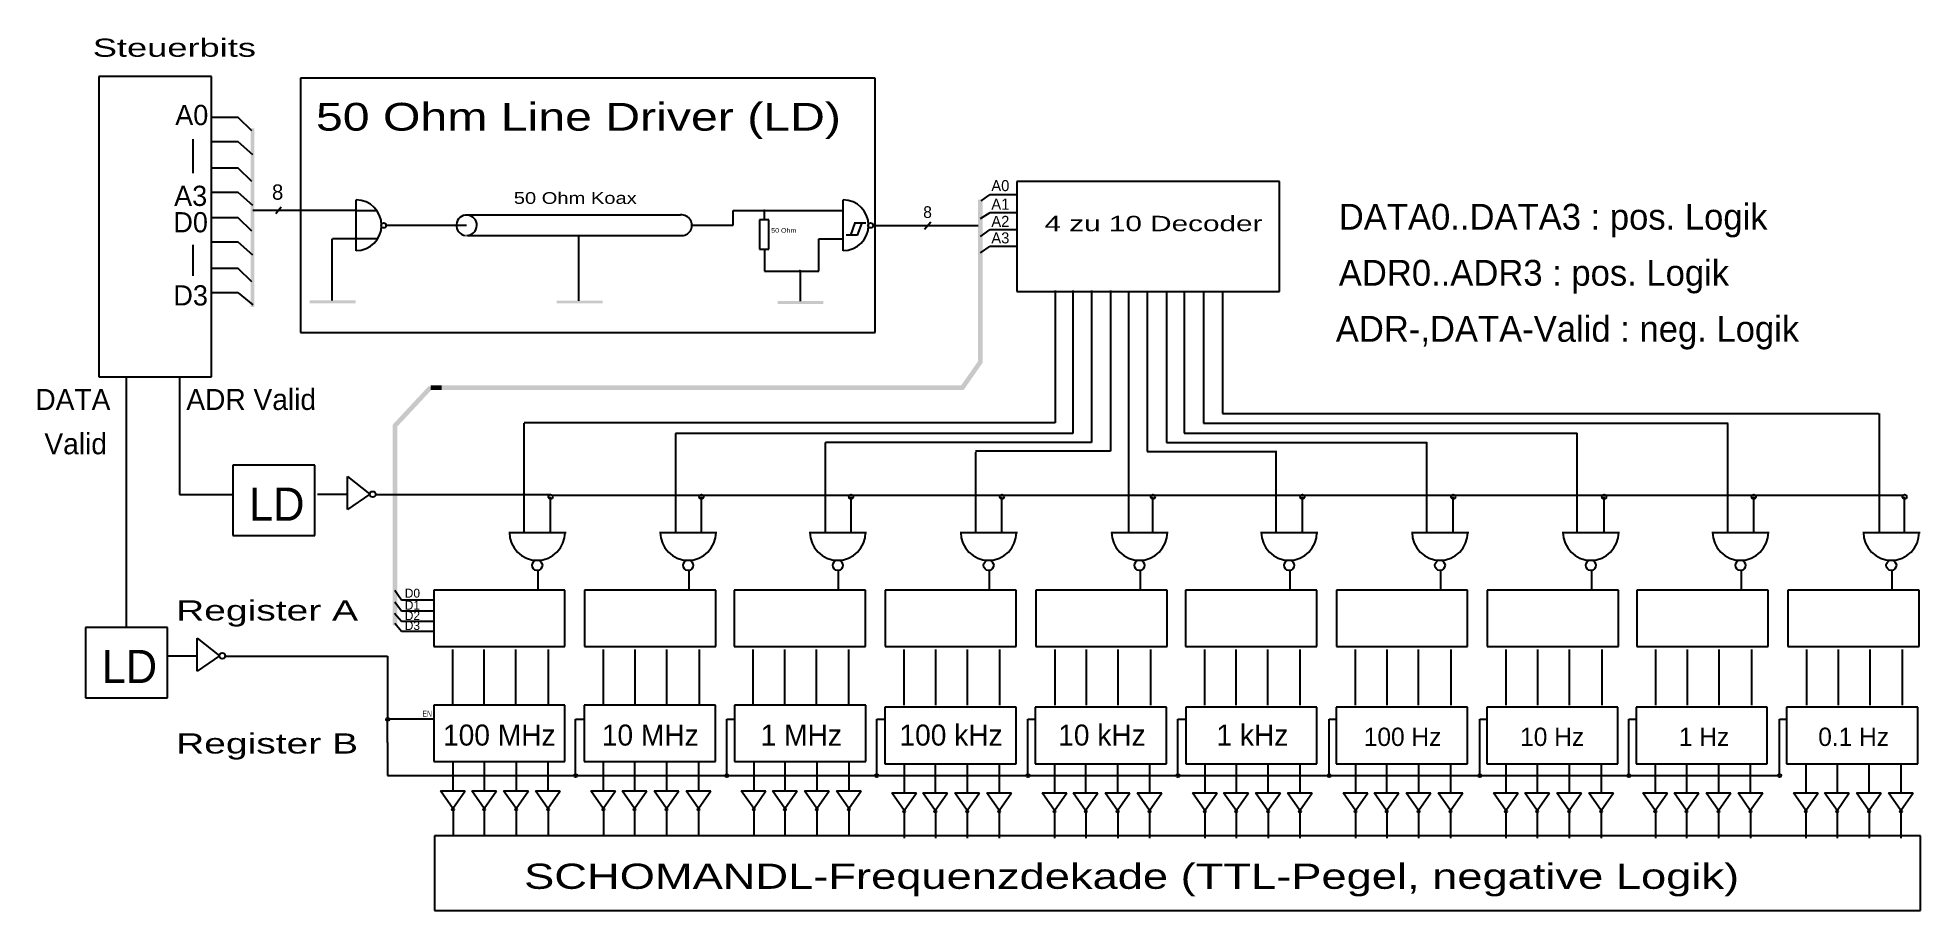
# Model space of a CAD drawing. Extents: x -3 to 17, y 0.2 to 9.5.
import ezdxf
from ezdxf.enums import TextEntityAlignment as Align

# ---------------------------------------------------------------- set-up
doc = ezdxf.new("R2010")
doc.units = 0
doc.layers.get('0').update_dxf_attribs({"linetype": 'CONTINUOUS'})

# ---------------------------------------------------------------- blocks, each defined once
blk = doc.blocks.new('RECTANG')
at = {"color": 0}
for p, q in [((1, 1), (0, 1)), ((0, 1), (0, 0)), ((1, 0), (1, 1)), ((0, 0), (1, 0))]:
    blk.add_line(p, q, dxfattribs=at)

msp = doc.modelspace()

# ---------------------------------------------------------------- linework, layer by layer
at = {"color": 0}
for p, q in [((-0.885, 8.667), (-1.164, 8.667)), ((-0.737, 8.526), (-0.885, 8.667)), ((-1.367, 8.437), (-1.367, 8.073)), ((-0.885, 8.408), (-1.164, 8.408)), ((-0.729, 8.268), (-0.885, 8.408)), ((-0.885, 8.127), (-1.164, 8.127)), ((-0.737, 7.986), (-0.885, 8.127)), ((-0.885, 7.869), (-1.164, 7.869)), ((-0.729, 7.728), (-0.885, 7.869)), ((7.024, 7.781), (7.122, 7.847)), ((7.122, 7.847), (7.409, 7.847)), ((-0.729, 7.681), (-0.45, 7.681)), ((-0.484, 7.644), (-0.425, 7.717)), ((0.372, 7.677), (-0.458, 7.677)), ((0.372, 7.247), (0.372, 7.789)), ((0.373, 7.677), (0.588, 7.677)), ((1.556, 7.629), (3.826, 7.629)), ((4.387, 7.519), (4.387, 7.677)), ((4.387, 7.677), (4.719, 7.677)), ((4.717, 7.678), (5.557, 7.678)), ((4.718, 7.578), (4.718, 7.676)), ((5.557, 7.247), (5.557, 7.789)), ((7.019, 7.59), (7.122, 7.656)), ((7.122, 7.656), (7.409, 7.656)), ((-0.885, 7.599), (-1.164, 7.599)), ((-0.737, 7.458), (-0.885, 7.599)), ((0.681, 7.519), (1.548, 7.519)), ((3.945, 7.519), (4.387, 7.519)), ((5.681, 7.546), (5.634, 7.414)), ((5.675, 7.546), (5.799, 7.546)), ((5.711, 7.414), (5.758, 7.546)), ((5.876, 7.517), (6.994, 7.517)), ((6.491, 7.553), (6.424, 7.473)), ((7.019, 7.4), (7.122, 7.473)), ((7.122, 7.473), (7.409, 7.473)), ((-1.367, 7.311), (-1.367, 6.98)), ((-0.885, 7.34), (-1.164, 7.34)), ((-0.729, 7.199), (-0.885, 7.34)), ((0.116, 6.717), (0.116, 7.376)), ((0.372, 7.375), (0.119, 7.375)), ((0.373, 7.377), (0.6, 7.377)), ((1.556, 7.41), (3.826, 7.41)), ((2.743, 6.715), (2.743, 7.41)), ((4.718, 7.266), (4.718, 7.03)), ((5.299, 7.03), (5.299, 7.376)), ((5.299, 7.376), (5.556, 7.376)), ((5.711, 7.414), (5.588, 7.414)), ((7.019, 7.224), (7.122, 7.297)), ((7.122, 7.297), (7.409, 7.297)), ((-0.885, 7.059), (-1.164, 7.059)), ((-0.737, 6.918), (-0.885, 7.059)), ((4.718, 7.03), (5.299, 7.03)), ((5.098, 7.029), (5.098, 6.711)), ((7.815, 6.823), (7.815, 5.416)), ((8.001, 6.823), (8.001, 5.302)), ((8.201, 6.823), (8.201, 5.207)), ((8.401, 6.823), (8.401, 5.112)), ((8.599, 4.246), (8.599, 6.817)), ((-0.885, 6.8), (-1.164, 6.8)), ((-0.885, 6.8), (-0.729, 6.671)), ((8.794, 6.806), (8.794, 5.109)), ((8.999, 6.806), (8.999, 5.207)), ((9.188, 6.805), (9.188, 5.305)), ((9.394, 6.814), (9.394, 5.41)), ((9.594, 6.814), (9.594, 5.514)), ((-2.075, 5.897), (-2.075, 3.244)), ((-1.51, 5.901), (-1.51, 4.653)), ((2.156, 5.413), (2.156, 4.243)), ((7.815, 5.416), (2.161, 5.416)), ((9.594, 5.514), (16.58, 5.514)), ((16.585, 5.514), (16.585, 4.249)), ((3.77, 5.302), (3.77, 4.246)), ((8.001, 5.302), (3.771, 5.302)), ((9.188, 5.305), (13.369, 5.305)), ((9.394, 5.41), (14.979, 5.41)), ((13.369, 4.252), (13.369, 5.305)), ((14.971, 5.409), (14.971, 4.249)), ((8.201, 5.207), (5.367, 5.207)), ((5.367, 4.247), (5.367, 5.206)), ((8.401, 5.112), (6.964, 5.112)), ((6.969, 4.248), (6.969, 5.101)), ((8.794, 5.109), (10.172, 5.109)), ((8.999, 5.207), (11.769, 5.207)), ((10.168, 4.248), (10.168, 5.101)), ((11.769, 4.245), (11.769, 5.208)), ((0.281, 4.842), (0.518, 4.654)), ((0.281, 4.491), (0.281, 4.842)), ((-1.51, 4.653), (-0.942, 4.653)), ((-0.04, 4.654), (0.281, 4.654)), ((0.518, 4.654), (0.281, 4.491)), ((0.586, 4.653), (2.442, 4.653)), ((2.442, 4.248), (2.442, 4.627)), ((2.456, 4.644), (16.851, 4.644)), ((4.048, 4.248), (4.048, 4.627)), ((5.641, 4.248), (5.641, 4.627)), ((7.247, 4.248), (7.247, 4.627)), ((8.854, 4.248), (8.854, 4.627)), ((10.446, 4.248), (10.446, 4.627)), ((12.052, 4.248), (12.052, 4.627)), ((13.658, 4.248), (13.658, 4.627)), ((15.251, 4.248), (15.251, 4.627)), ((16.857, 4.248), (16.857, 4.627)), ((1.996, 4.247), (2.606, 4.247)), ((3.602, 4.247), (4.212, 4.247)), ((5.195, 4.247), (5.805, 4.247)), ((6.801, 4.247), (7.411, 4.247)), ((8.408, 4.247), (9.017, 4.247)), ((10.001, 4.247), (10.61, 4.247)), ((11.606, 4.247), (12.216, 4.247)), ((13.212, 4.247), (13.822, 4.247)), ((14.805, 4.247), (15.415, 4.247)), ((16.411, 4.247), (17.021, 4.247)), ((2.306, 3.842), (2.306, 3.635)), ((3.912, 3.842), (3.912, 3.635)), ((5.505, 3.842), (5.505, 3.635)), ((7.111, 3.842), (7.111, 3.635)), ((8.718, 3.842), (8.718, 3.635)), ((10.311, 3.842), (10.311, 3.635)), ((11.916, 3.842), (11.916, 3.635)), ((13.522, 3.842), (13.522, 3.635)), ((15.115, 3.842), (15.115, 3.635)), ((16.721, 3.842), (16.721, 3.635)), ((0.784, 3.631), (0.854, 3.531)), ((0.784, 3.509), (0.854, 3.414)), ((0.854, 3.531), (1.197, 3.531)), ((0.854, 3.414), (1.197, 3.414)), ((0.78, 3.386), (0.854, 3.303)), ((0.784, 3.28), (0.854, 3.197)), ((0.854, 3.303), (1.197, 3.303)), ((-1.321, 2.77), (-1.321, 3.121)), ((-1.321, 3.121), (-1.084, 2.933)), ((0.854, 3.197), (1.197, 3.197)), ((-1.642, 2.933), (-1.321, 2.933)), ((-1.084, 2.933), (-1.321, 2.77)), ((-1.026, 2.93), (0.704, 2.93)), ((0.704, 2.93), (0.704, 2.255)), ((1.397, 3), (1.397, 2.406)), ((1.733, 3), (1.733, 2.406)), ((2.07, 3), (2.07, 2.406)), ((2.416, 3), (2.416, 2.406)), ((3.003, 3), (3.003, 2.406)), ((3.34, 3), (3.34, 2.406)), ((3.676, 3), (3.676, 2.406)), ((4.022, 3), (4.022, 2.406)), ((4.596, 3), (4.596, 2.406)), ((4.932, 3), (4.932, 2.406)), ((5.269, 3), (5.269, 2.406)), ((5.615, 3), (5.615, 2.406)), ((6.202, 3), (6.202, 2.406)), ((6.539, 3), (6.539, 2.406)), ((6.875, 3), (6.875, 2.406)), ((7.221, 3), (7.221, 2.406)), ((7.809, 3), (7.809, 2.406)), ((8.145, 3), (8.145, 2.406)), ((8.481, 3), (8.481, 2.406)), ((8.827, 3), (8.827, 2.406)), ((9.402, 3), (9.402, 2.406)), ((9.738, 3), (9.738, 2.406)), ((10.074, 3), (10.074, 2.406)), ((10.42, 3), (10.42, 2.406)), ((11.007, 3), (11.007, 2.406)), ((11.343, 3), (11.343, 2.406)), ((11.679, 3), (11.679, 2.406)), ((12.026, 3), (12.026, 2.406)), ((12.613, 3), (12.613, 2.406)), ((12.949, 3), (12.949, 2.406)), ((13.286, 3), (13.286, 2.406)), ((13.632, 3), (13.632, 2.406)), ((14.206, 3), (14.206, 2.406)), ((14.542, 3), (14.542, 2.406)), ((14.879, 3), (14.879, 2.406)), ((15.225, 3), (15.225, 2.406)), ((15.812, 3), (15.812, 2.406)), ((16.149, 3), (16.149, 2.406)), ((16.485, 3), (16.485, 2.406)), ((16.831, 3), (16.831, 2.406)), ((0.707, 2.01), (0.707, 2.261)), ((0.707, 2.261), (1.198, 2.261)), ((2.708, 1.657), (2.708, 2.259)), ((2.708, 2.259), (2.798, 2.259)), ((4.318, 1.657), (4.318, 2.259)), ((4.318, 2.259), (4.4, 2.259)), ((5.914, 1.657), (5.914, 2.259)), ((5.914, 2.259), (5.997, 2.259)), ((7.524, 1.657), (7.524, 2.259)), ((7.524, 2.259), (7.607, 2.259)), ((9.121, 1.657), (9.121, 2.259)), ((9.121, 2.259), (9.203, 2.259)), ((10.731, 1.657), (10.731, 2.259)), ((10.731, 2.259), (10.813, 2.259)), ((12.335, 1.657), (12.335, 2.259)), ((12.335, 2.259), (12.418, 2.259)), ((13.921, 1.657), (13.921, 2.259)), ((13.921, 2.259), (14.004, 2.259)), ((15.526, 1.657), (15.526, 2.259)), ((15.526, 2.259), (15.609, 2.259)), ((0.707, 2.01), (0.707, 1.659)), ((1.402, 1.806), (1.402, 1.495)), ((1.734, 1.806), (1.734, 1.495)), ((2.074, 1.806), (2.074, 1.495)), ((2.414, 1.806), (2.414, 1.495)), ((3.003, 1.806), (3.003, 1.495)), ((3.335, 1.806), (3.335, 1.495)), ((3.675, 1.806), (3.675, 1.495)), ((4.015, 1.806), (4.015, 1.495)), ((4.604, 1.806), (4.604, 1.495)), ((4.936, 1.806), (4.936, 1.495)), ((5.276, 1.806), (5.276, 1.495)), ((5.616, 1.806), (5.616, 1.495)), ((0.707, 1.657), (2.708, 1.657)), ((2.317, 1.657), (4.318, 1.657)), ((3.913, 1.657), (5.914, 1.657)), ((5.523, 1.657), (7.524, 1.657)), ((6.205, 1.784), (6.205, 1.473)), ((6.537, 1.784), (6.537, 1.473)), ((6.877, 1.784), (6.877, 1.473)), ((7.119, 1.657), (9.121, 1.657)), ((7.217, 1.784), (7.217, 1.473)), ((7.806, 1.784), (7.806, 1.473)), ((8.138, 1.784), (8.138, 1.473)), ((8.478, 1.784), (8.478, 1.473)), ((8.729, 1.657), (10.731, 1.657)), ((8.818, 1.784), (8.818, 1.473)), ((9.407, 1.784), (9.407, 1.473)), ((9.739, 1.784), (9.739, 1.473)), ((10.079, 1.784), (10.079, 1.473)), ((10.334, 1.657), (12.335, 1.657)), ((10.419, 1.784), (10.419, 1.473)), ((11.01, 1.784), (11.01, 1.473)), ((11.342, 1.784), (11.342, 1.473)), ((11.682, 1.784), (11.682, 1.473)), ((11.92, 1.657), (13.921, 1.657)), ((12.022, 1.784), (12.022, 1.473)), ((12.612, 1.784), (12.612, 1.473)), ((12.944, 1.784), (12.944, 1.473)), ((13.285, 1.784), (13.285, 1.473)), ((13.525, 1.657), (15.526, 1.657)), ((13.625, 1.784), (13.625, 1.473)), ((14.202, 1.784), (14.202, 1.473)), ((14.534, 1.784), (14.534, 1.473)), ((14.874, 1.784), (14.874, 1.473)), ((15.214, 1.784), (15.214, 1.473)), ((15.805, 1.784), (15.805, 1.473)), ((16.137, 1.784), (16.137, 1.473)), ((16.477, 1.784), (16.477, 1.473)), ((16.817, 1.784), (16.817, 1.473)), ((1.402, 1.307), (1.27, 1.495)), ((1.27, 1.495), (1.533, 1.495)), ((1.402, 1.307), (1.533, 1.495)), ((1.602, 1.495), (1.865, 1.495)), ((1.734, 1.307), (1.602, 1.495)), ((1.734, 1.307), (1.865, 1.495)), ((1.942, 1.495), (2.205, 1.495)), ((2.074, 1.307), (1.942, 1.495)), ((2.074, 1.307), (2.205, 1.495)), ((2.414, 1.307), (2.283, 1.495)), ((2.283, 1.495), (2.545, 1.495)), ((2.414, 1.307), (2.545, 1.495)), ((2.871, 1.495), (3.134, 1.495)), ((3.003, 1.307), (2.871, 1.495)), ((3.003, 1.307), (3.134, 1.495)), ((3.335, 1.307), (3.203, 1.495)), ((3.203, 1.495), (3.466, 1.495)), ((3.335, 1.307), (3.466, 1.495)), ((3.675, 1.307), (3.544, 1.495)), ((3.544, 1.495), (3.806, 1.495)), ((3.675, 1.307), (3.806, 1.495)), ((3.884, 1.495), (4.147, 1.495)), ((4.015, 1.307), (3.884, 1.495)), ((4.015, 1.307), (4.147, 1.495)), ((4.604, 1.307), (4.472, 1.495)), ((4.472, 1.495), (4.735, 1.495)), ((4.604, 1.307), (4.735, 1.495)), ((4.804, 1.495), (5.067, 1.495)), ((4.936, 1.307), (4.804, 1.495)), ((4.936, 1.307), (5.067, 1.495)), ((5.145, 1.495), (5.407, 1.495)), ((5.276, 1.307), (5.145, 1.495)), ((5.276, 1.307), (5.407, 1.495)), ((5.616, 1.307), (5.485, 1.495)), ((5.485, 1.495), (5.748, 1.495)), ((5.616, 1.307), (5.748, 1.495)), ((6.073, 1.473), (6.336, 1.473)), ((6.205, 1.285), (6.073, 1.473)), ((6.205, 1.285), (6.336, 1.473)), ((6.537, 1.285), (6.405, 1.473)), ((6.405, 1.473), (6.668, 1.473)), ((6.537, 1.285), (6.668, 1.473)), ((6.877, 1.285), (6.746, 1.473)), ((6.746, 1.473), (7.008, 1.473)), ((6.877, 1.285), (7.008, 1.473)), ((7.086, 1.473), (7.349, 1.473)), ((7.217, 1.285), (7.086, 1.473)), ((7.217, 1.285), (7.349, 1.473)), ((7.806, 1.285), (7.674, 1.473)), ((7.674, 1.473), (7.937, 1.473)), ((7.806, 1.285), (7.937, 1.473)), ((8.006, 1.473), (8.269, 1.473)), ((8.138, 1.285), (8.006, 1.473)), ((8.138, 1.285), (8.269, 1.473)), ((8.347, 1.473), (8.609, 1.473)), ((8.478, 1.285), (8.347, 1.473)), ((8.478, 1.285), (8.609, 1.473)), ((8.818, 1.285), (8.687, 1.473)), ((8.687, 1.473), (8.95, 1.473)), ((8.818, 1.285), (8.95, 1.473)), ((9.275, 1.473), (9.538, 1.473)), ((9.407, 1.285), (9.275, 1.473)), ((9.407, 1.285), (9.538, 1.473)), ((9.739, 1.285), (9.607, 1.473)), ((9.607, 1.473), (9.87, 1.473)), ((9.739, 1.285), (9.87, 1.473)), ((10.079, 1.285), (9.948, 1.473)), ((9.948, 1.473), (10.211, 1.473)), ((10.079, 1.285), (10.211, 1.473)), ((10.288, 1.473), (10.551, 1.473)), ((10.419, 1.285), (10.288, 1.473)), ((10.419, 1.285), (10.551, 1.473)), ((11.01, 1.285), (10.878, 1.473)), ((10.878, 1.473), (11.141, 1.473)), ((11.01, 1.285), (11.141, 1.473)), ((11.21, 1.473), (11.473, 1.473)), ((11.342, 1.285), (11.21, 1.473)), ((11.342, 1.285), (11.473, 1.473)), ((11.551, 1.473), (11.813, 1.473)), ((11.682, 1.285), (11.551, 1.473)), ((11.682, 1.285), (11.813, 1.473)), ((12.022, 1.285), (11.891, 1.473)), ((11.891, 1.473), (12.154, 1.473)), ((12.022, 1.285), (12.154, 1.473)), ((12.481, 1.473), (12.744, 1.473)), ((12.612, 1.285), (12.481, 1.473)), ((12.612, 1.285), (12.744, 1.473)), ((12.944, 1.285), (12.813, 1.473)), ((12.813, 1.473), (13.076, 1.473)), ((12.944, 1.285), (13.076, 1.473)), ((13.285, 1.285), (13.153, 1.473)), ((13.153, 1.473), (13.416, 1.473)), ((13.285, 1.285), (13.416, 1.473)), ((13.494, 1.473), (13.756, 1.473)), ((13.625, 1.285), (13.494, 1.473)), ((13.625, 1.285), (13.756, 1.473)), ((14.202, 1.285), (14.07, 1.473)), ((14.07, 1.473), (14.333, 1.473)), ((14.202, 1.285), (14.333, 1.473)), ((14.402, 1.473), (14.665, 1.473)), ((14.534, 1.285), (14.402, 1.473)), ((14.534, 1.285), (14.665, 1.473)), ((14.743, 1.473), (15.006, 1.473)), ((14.874, 1.285), (14.743, 1.473)), ((14.874, 1.285), (15.006, 1.473)), ((15.214, 1.285), (15.083, 1.473)), ((15.083, 1.473), (15.346, 1.473)), ((15.214, 1.285), (15.346, 1.473)), ((15.673, 1.473), (15.936, 1.473)), ((15.805, 1.285), (15.673, 1.473)), ((15.805, 1.285), (15.936, 1.473)), ((16.137, 1.285), (16.005, 1.473)), ((16.005, 1.473), (16.268, 1.473)), ((16.137, 1.285), (16.268, 1.473)), ((16.477, 1.285), (16.346, 1.473)), ((16.346, 1.473), (16.608, 1.473)), ((16.477, 1.285), (16.608, 1.473)), ((16.686, 1.473), (16.949, 1.473)), ((16.817, 1.285), (16.686, 1.473)), ((16.817, 1.285), (16.949, 1.473)), ((1.403, 1.307), (1.403, 1.013)), ((1.735, 1.307), (1.735, 1.013)), ((2.075, 1.307), (2.075, 1.013)), ((2.415, 1.307), (2.415, 1.013)), ((3.004, 1.307), (3.004, 1.013)), ((3.336, 1.307), (3.336, 1.013)), ((3.676, 1.307), (3.676, 1.013)), ((4.016, 1.307), (4.016, 1.013)), ((4.605, 1.307), (4.605, 1.013)), ((4.937, 1.307), (4.937, 1.013)), ((5.277, 1.307), (5.277, 1.013)), ((5.617, 1.307), (5.617, 1.013)), ((6.206, 1.285), (6.206, 0.991)), ((6.538, 1.285), (6.538, 0.991)), ((6.878, 1.285), (6.878, 0.991)), ((7.218, 1.285), (7.218, 0.991)), ((7.807, 1.285), (7.807, 0.991)), ((8.139, 1.285), (8.139, 0.991)), ((8.479, 1.285), (8.479, 0.991)), ((8.819, 1.285), (8.819, 0.991)), ((9.408, 1.285), (9.408, 0.991)), ((9.74, 1.285), (9.74, 0.991)), ((10.08, 1.285), (10.08, 0.991)), ((10.42, 1.285), (10.42, 0.991)), ((11.011, 1.285), (11.011, 0.991)), ((11.343, 1.285), (11.343, 0.991)), ((11.683, 1.285), (11.683, 0.991)), ((12.023, 1.285), (12.023, 0.991)), ((12.613, 1.285), (12.613, 0.991)), ((12.945, 1.285), (12.945, 0.991)), ((13.286, 1.285), (13.286, 0.991)), ((13.626, 1.285), (13.626, 0.991)), ((14.203, 1.285), (14.203, 0.991)), ((14.535, 1.285), (14.535, 0.991)), ((14.875, 1.285), (14.875, 0.991)), ((15.215, 1.285), (15.215, 0.991)), ((15.806, 1.285), (15.806, 0.991)), ((16.138, 1.285), (16.138, 0.991)), ((16.478, 1.285), (16.478, 0.991)), ((16.818, 1.285), (16.818, 0.991))]:
    msp.add_line(p, q, dxfattribs=at)
for centre, radius in [((4.718, 7.677), 0.00201), ((0.665, 7.518), 0.0266), ((5.849, 7.518), 0.0266), ((5.097, 7.03), 0.00704), ((0.548, 4.654), 0.0307), ((2.442, 4.627), 0.0232), ((4.048, 4.627), 0.0232), ((5.641, 4.627), 0.0232), ((7.247, 4.627), 0.0232), ((8.854, 4.627), 0.0232), ((10.446, 4.627), 0.0232), ((12.052, 4.627), 0.0232), ((13.658, 4.627), 0.0232), ((15.251, 4.627), 0.0232), ((16.857, 4.627), 0.0232), ((2.3, 3.897), 0.0541), ((3.906, 3.897), 0.0541), ((5.499, 3.897), 0.0541), ((7.105, 3.897), 0.0541), ((8.711, 3.897), 0.0541), ((10.304, 3.897), 0.0541), ((11.91, 3.897), 0.0541), ((13.516, 3.897), 0.0541), ((15.109, 3.897), 0.0541), ((16.715, 3.897), 0.0541), ((-1.053, 2.933), 0.0307), ((0.707, 2.256), 0.0165), ((2.708, 1.657), 0.0165), ((4.318, 1.657), 0.0165), ((5.914, 1.657), 0.0165), ((7.524, 1.657), 0.0165), ((9.121, 1.657), 0.0165), ((10.731, 1.657), 0.0165), ((12.335, 1.657), 0.0165), ((13.921, 1.657), 0.0165), ((15.526, 1.657), 0.0165), ((1.403, 1.297), 0.0109), ((1.735, 1.297), 0.0109), ((2.075, 1.297), 0.0109), ((2.415, 1.297), 0.0109), ((3.004, 1.297), 0.0109), ((3.336, 1.297), 0.0109), ((3.676, 1.297), 0.0109), ((4.016, 1.297), 0.0109), ((4.605, 1.297), 0.0109), ((4.937, 1.297), 0.0109), ((5.277, 1.297), 0.0109), ((5.617, 1.297), 0.0109), ((6.206, 1.274), 0.0109), ((6.538, 1.274), 0.0109), ((6.878, 1.274), 0.0109), ((7.218, 1.274), 0.0109), ((7.807, 1.274), 0.0109), ((8.139, 1.274), 0.0109), ((8.479, 1.274), 0.0109), ((8.819, 1.274), 0.0109), ((9.408, 1.274), 0.0109), ((9.74, 1.274), 0.0109), ((10.08, 1.274), 0.0109), ((10.42, 1.274), 0.0109), ((11.011, 1.274), 0.0109), ((11.343, 1.274), 0.0109), ((11.683, 1.274), 0.0109), ((12.023, 1.274), 0.0109), ((12.613, 1.274), 0.0109), ((12.945, 1.274), 0.0109), ((13.286, 1.274), 0.0109), ((13.626, 1.274), 0.0109), ((14.203, 1.274), 0.0109), ((14.535, 1.274), 0.0109), ((14.875, 1.274), 0.0109), ((15.215, 1.274), 0.0109), ((15.806, 1.274), 0.0109), ((16.138, 1.274), 0.0109), ((16.478, 1.274), 0.0109), ((16.818, 1.274), 0.0109)]:
    msp.add_circle(centre, radius, dxfattribs=at)
for centre, radius, start, end in [((0.372, 7.519), 0.27, 270, 90), ((1.548, 7.519), 0.109, 270, 263.209), ((3.836, 7.519), 0.11, 265.1437, 94.8563), ((5.557, 7.519), 0.27, 270, 90), ((2.3, 4.248), 0.297, 180, 0), ((3.906, 4.248), 0.297, 180, 0), ((5.499, 4.248), 0.297, 180, 0), ((7.105, 4.248), 0.297, 180, 0), ((8.711, 4.248), 0.297, 180, 0), ((10.304, 4.248), 0.297, 180, 0), ((11.91, 4.248), 0.297, 180, 0), ((13.516, 4.248), 0.297, 180, 0), ((15.109, 4.248), 0.297, 180, 0), ((16.715, 4.248), 0.297, 180, 0)]:
    msp.add_arc(centre, radius, start, end, dxfattribs=at)
for points in [[(-0.711, 8.552), (-0.751, 8.552), (-0.711, 6.65), (-0.751, 6.65)], [(6.993, 7.217), (7.043, 7.217), (6.993, 7.792), (7.043, 7.792)], [(7.042, 7.218), (6.992, 7.218), (7.042, 6.055), (6.992, 6.07)], [(-0.122, 6.718), (-0.122, 6.688), (0.367, 6.718), (0.367, 6.688)], [(2.508, 6.716), (2.508, 6.686), (2.997, 6.716), (2.997, 6.686)], [(4.858, 6.711), (4.858, 6.681), (5.347, 6.711), (5.347, 6.681)], [(7.042, 6.055), (6.992, 6.07), (6.839, 5.764), (6.813, 5.814)], [(1.282, 5.764), (1.282, 5.814), (1.166, 5.764), (1.166, 5.814)], [(6.839, 5.764), (6.813, 5.814), (1.282, 5.764), (1.282, 5.814)], [(1.184, 5.776), (1.147, 5.81), (0.809, 5.374), (0.759, 5.393)], [(0.809, 5.374), (0.759, 5.393), (0.809, 3.258), (0.759, 3.258)]]:
    msp.add_trace(points, dxfattribs=at)

# ---------------------------------------------------------------- block references
for p, xscale, yscale, zscale in [((-2.366, 5.904), 1.197530314012027, 3.200704225352113, 1.197530314012027), ((-0.222, 6.378), 6.1199256939933, 2.707953305473509, 6.1199256939933), ((7.407, 6.813), 2.794237399361397, 1.172535211267605, 2.794237399361397), ((4.665, 7.266), 0.10089177862129, 0.3114160148464826, 0.10089177862129), ((-0.942, 4.216), 0.8733753715244175, 0.7488306375347982, 0.8733753715244175), ((1.198, 3.031), 1.397118699680699, 0.602112676056338, 1.397118699680699), ((2.804, 3.031), 1.397118699680699, 0.602112676056338, 1.397118699680699), ((4.397, 3.031), 1.397118699680699, 0.602112676056338, 1.397118699680699), ((6.003, 3.031), 1.397118699680699, 0.602112676056338, 1.397118699680699), ((7.609, 3.031), 1.397118699680699, 0.602112676056338, 1.397118699680699), ((9.202, 3.031), 1.397118699680699, 0.602112676056338, 1.397118699680699), ((10.807, 3.031), 1.397118699680699, 0.602112676056338, 1.397118699680699), ((12.414, 3.031), 1.397118699680699, 0.602112676056338, 1.397118699680699), ((14.007, 3.031), 1.397118699680699, 0.602112676056338, 1.397118699680699), ((15.613, 3.031), 1.397118699680699, 0.602112676056338, 1.397118699680699), ((-2.511, 2.487), 0.8733753715244175, 0.7488306375347982, 0.8733753715244175), ((1.198, 1.806), 1.397118699680699, 0.602112676056338, 1.397118699680699), ((2.799, 1.806), 1.397118699680699, 0.602112676056338, 1.397118699680699), ((4.4, 1.806), 1.397118699680699, 0.602112676056338, 1.397118699680699), ((6.001, 1.784), 1.397118699680699, 0.602112676056338, 1.397118699680699), ((7.602, 1.784), 1.397118699680699, 0.602112676056338, 1.397118699680699), ((9.203, 1.784), 1.397118699680699, 0.602112676056338, 1.397118699680699), ((10.806, 1.784), 1.397118699680699, 0.602112676056338, 1.397118699680699), ((12.408, 1.784), 1.397118699680699, 0.602112676056338, 1.397118699680699), ((13.998, 1.784), 1.397118699680699, 0.602112676056338, 1.397118699680699), ((15.601, 1.784), 1.397118699680699, 0.602112676056338, 1.397118699680699), ((1.205, 0.222), 15.81922760485024, 0.7922535211267601, 15.81922760485024)]:
    msp.add_blockref('RECTANG', p, dxfattribs=dict(at, xscale=xscale, yscale=yscale, zscale=zscale))

# ---------------------------------------------------------------- texts
for s, height, p, p2 in [('Steuerbits', 0.1931, (-2.432, 9.314), (-0.695, 9.314)), ('50 Ohm Line Driver (LD)', 0.29565, (-0.056, 8.527), (5.533, 8.527)), ('50 Ohm Koax', 0.12475, (2.05, 7.747), (3.359, 7.747)), ('4 zu 10 Decoder', 0.16373, (7.7, 7.456), (10.02, 7.456)), ('50 Ohm', 0.0484, (4.791, 7.44), (5.058, 7.44)), ('LD', 0.3537, (-0.768, 4.372), (-0.178, 4.372)), ('Register A', 0.2153, (-1.545, 3.309), (0.392, 3.309)), ('LD', 0.3537, (-2.336, 2.643), (-1.747, 2.643)), ('EN', 0.0624, (1.076, 2.286), (1.18, 2.286)), ('Register B', 0.2153, (-1.545, 1.892), (0.392, 1.892)), ('SCHOMANDL-Frequenzdekade (TTL-Pegel, negative Logik)', 0.26854, (2.16, 0.451), (15.095, 0.451))]:
    msp.add_text(s, height=height, dxfattribs=at).set_placement(p, p2, align=Align.ALIGNED)
for s, height, p in [('A0', 0.2152, (-1.378, 8.586)), ('A3', 0.2152, (-1.39, 7.725)), ('8', 0.163, (-0.464, 7.791)), ('A0', 0.1173, (7.23, 7.883)), ('D0', 0.2152, (-1.39, 7.444)), ('8', 0.125, (6.455, 7.597)), ('A1', 0.1173, (7.23, 7.685)), ('A2', 0.1173, (7.23, 7.502)), ('A3', 0.1173, (7.23, 7.326)), ('D3', 0.2152, (-1.39, 6.665)), ('Valid', 0.2239, (-2.614, 5.08)), ('D0', 0.0947, (0.971, 3.553)), ('D1', 0.0947, (0.971, 3.425)), ('D2', 0.0947, (0.971, 3.314)), ('D3', 0.0947, (0.971, 3.208)), ('100 kHz', 0.2239, (6.705, 1.977)), ('10 kHz', 0.2239, (8.312, 1.977)), ('1 kHz', 0.2239, (9.913, 1.977)), ('100 MHz', 0.2239, (1.896, 1.977)), ('10 MHz', 0.2239, (3.503, 1.977)), ('1 MHz', 0.2239, (5.111, 1.977)), ('100 Hz', 0.195, (11.512, 1.973)), ('10 Hz', 0.195, (13.104, 1.973)), ('1 Hz', 0.195, (14.722, 1.973)), ('0.1 Hz', 0.195, (16.314, 1.973))]:
    msp.add_text(s, height=height, dxfattribs=at).set_placement(p, align=Align.CENTER)
for s, height, p in [('DATA0..DATA3 : pos. Logik', 0.27541, (10.833, 7.472)), ('ADR0..ADR3 : pos. Logik', 0.27541, (10.833, 6.875)), ('ADR-,DATA-Valid : neg. Logik', 0.27541, (10.801, 6.278)), ('DATA', 0.2239, (-3.043, 5.552)), ('ADR Valid', 0.2239, (-1.436, 5.552))]:
    msp.add_text(s, height=height, dxfattribs=at).set_placement(p)

doc.saveas('drawing.dxf')
